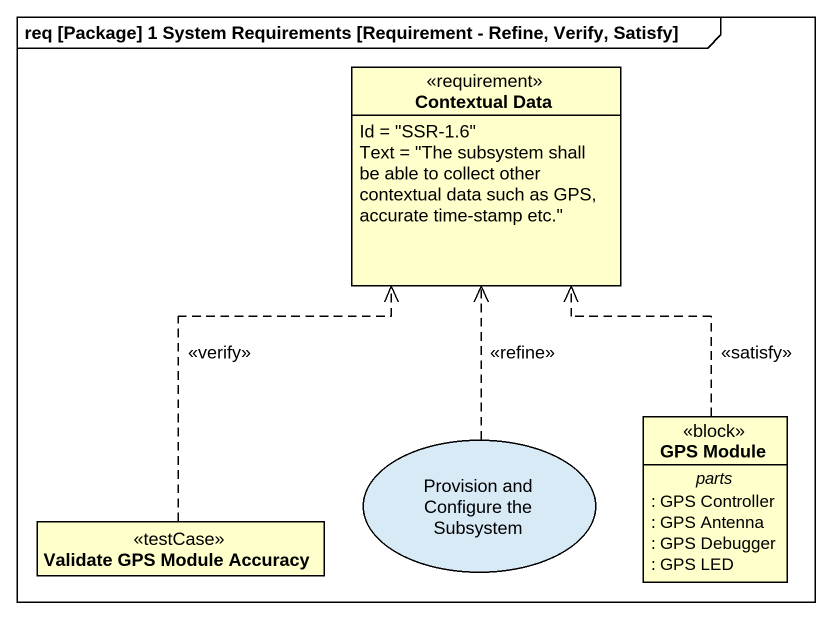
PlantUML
@startuml
mainframe req [Package] 1 System Requirements [Requirement - Refine, Verify, Satisfy]
allowmixing
hide circle
hide empty members
class "Contextual Data" as Contextual_Data <<requirement>> {
  Id = "SSR-1.6"
  Text = "The subsystem shall be able to collect other contextual data such as GPS, accurate time-stamp etc."
}
usecase "Provision and Configure the Subsystem" as Provision_and_Configure_the
class "GPS Module" as GPS_Module <<block>> {
  -- parts --
  : GPS Controller
  : GPS Antenna
  : GPS Debugger
  : GPS LED
}
class "Validate GPS Module Accuracy" as Validate_GPS_Module_Accuracy <<testCase>>
Provision_and_Configure_the .up.> Contextual_Data : <<refine>>
GPS_Module .up.> Contextual_Data : <<satisfy>>
Validate_GPS_Module_Accuracy .up.> Contextual_Data : <<verify>>
@enduml
